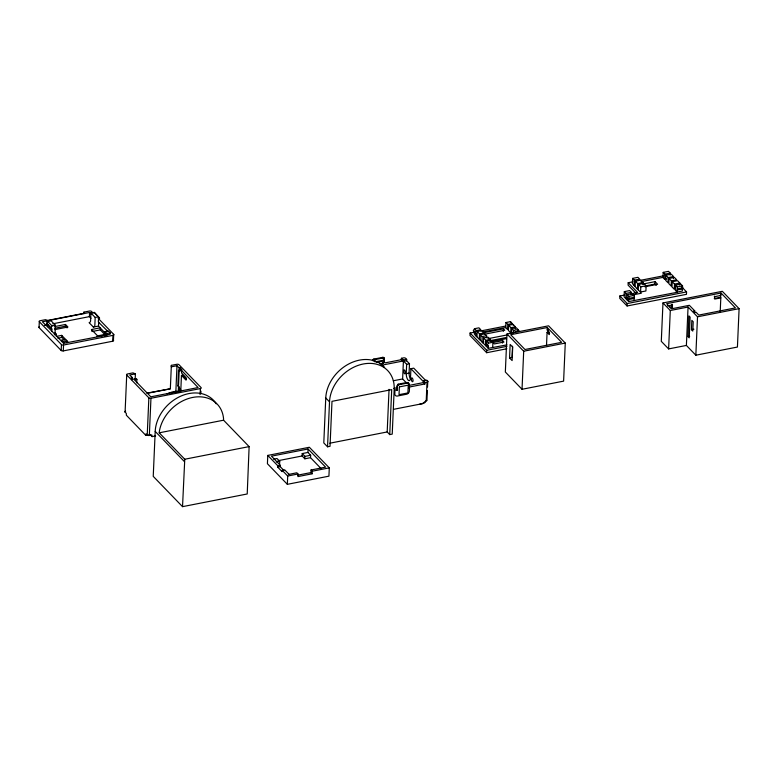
<?xml version="1.0" encoding="UTF-8"?>
<svg xmlns="http://www.w3.org/2000/svg" width="778" height="778" viewBox="0 0 778 778"><rect width="100%" height="100%" fill="white"/><g stroke="black" fill="none" stroke-linecap="round" stroke-linejoin="round"><path stroke-width="1.17" d="M83.946 312.124L83.898 313.592L83.946 312.124L89.451 311.044A1.575 0.759 2.5 0 1 91.561 311.463L93.195 313.164M200.102 394.572L200.364 388.582A1.575 0.759 2.5 0 0 201.103 387.6L178.969 364.697A1.575 0.759 2.5 0 0 176.859 364.279L171.355 365.359L171.306 366.827L176.985 365.718L179.29 368.091L179.183 370.503M98.116 318.251L113.695 334.365L113.442 340.239A1.575 0.759 2.5 0 1 112.703 341.221L63.3 350.907A1.575 0.759 2.5 0 1 61.19 350.489L39.056 327.587L39.308 321.713A1.575 0.759 2.5 0 1 40.048 320.731L45.562 319.651L47.993 320.633L46.34 320.779M106.8 334.871L110.175 334.209L110.233 332.828L108.443 330.981L105.069 331.642L106.858 333.49L106.965 335.055L63.611 343.341L47.516 326.702L47.614 324.621L46.612 323.278L47.75 321.509L51.124 320.847L55.384 325.253L55.034 333.208A1.575 1.235 -44 0 0 56.395 334.316L54.334 334.715M51.776 331.107L51.863 329.026L46.612 323.278M61.19 350.489L61.452 344.605L39.308 321.713M61.822 341.493L61.89 340.112L65.264 339.451L67.054 341.299L66.986 342.68M63.3 350.907L63.553 345.033L112.956 335.347A1.575 0.759 2.5 0 0 113.695 334.365M63.611 343.341L63.67 341.96L61.89 340.112M67.044 327.898L65.401 326.196L65.478 324.465L54.81 326.556M91.016 318.309L89.402 316.636L89.577 312.484L42.313 321.752L47.516 326.702M107.899 331.428L98.339 321.975L98.427 319.894L99.565 318.134L94.303 312.386L90.929 313.048L90.579 321.003A1.575 1.235 -44 0 1 89.1 322.666L93.36 327.061L98.514 326.06L105.448 333.392M90.929 313.048L95.188 317.443L94.838 325.399A1.575 1.235 -44 0 1 93.36 327.061M98.514 326.06L98.689 321.907M104.874 336.067L105.069 331.642M112.703 341.221L112.956 335.347M148.287 434.863L145.797 435.349L126.386 415.267L126.289 413.371L125.093 412.136L126.717 374.947A1.575 0.759 2.5 0 1 127.456 373.965L132.97 372.876L135.401 373.868L135.148 379.654M131.91 379.752L132.017 377.359L129.722 374.986L135.401 373.868M136.733 382.854L136.889 379.343L136.208 378.633L132.834 379.294L131.132 377.534L132.017 377.359M155.649 435.933L152.109 436.623L151.827 434.97L149.337 435.456A1.575 0.759 2.5 0 1 147.237 435.028L148.861 397.84L126.717 374.947M149.337 435.456L150.961 398.268L200.364 388.582M216.235 403.821A35.895 28.125 -44 0 0 180.496 396.284A35.895 28.125 -44 0 0 155.201 431.391L153.237 476.36L182.529 506.653L247.219 493.972L249.125 446.611L223.578 420.198L223.539 418.525A35.895 28.125 -44 0 0 192.662 397.441A35.895 28.125 -44 0 0 159.402 431.1L159.218 432.811L184.765 459.234L182.529 506.653M147.188 393.337L170.343 388.796L171.355 365.359M175.838 392.112L176.985 365.718M186.36 379.158L182.529 375.191L181.459 375.404L180.827 389.973L177.841 385.567L178.502 370.347L181.877 369.676L180.175 367.916L179.29 368.091M178.24 392.19L179.183 371.048L178.502 370.347M179.125 392.015L179.339 387.191M180.068 370.328L180.175 367.916M180.039 391.655L180.146 389.272M179.183 371.048L181.673 370.561L181.566 372.983L186.166 377.738L186.059 380.16L181.459 375.404M200.841 393.59L200.948 391.198M267.778 455.412L267.418 463.717L287.345 484.324L328.929 476.165L329.289 467.87L309.362 447.262L267.778 455.412L277.746 465.721L277.688 467.101L282.113 471.682L282.171 470.301L284.66 469.805L289.008 474.298M279.613 463.746L279.72 461.325L276.997 458.505L273.584 459.176M283.863 470.427L280.177 466.615L280.236 465.234L271.464 456.161L308.069 448.984L325.612 467.121L311.044 469.98L310.928 472.577L312.114 473.802L297.906 476.593L298.013 473.996L296.826 472.771L288.405 474.492M287.345 484.324L287.704 476.019L282.171 470.301M310.539 457.678L304.85 458.796L302.127 455.976L302.234 453.555L307.923 452.446L310.646 455.256L310.539 457.678L321.022 468.521M304.85 458.796L304.957 456.375L302.234 453.555M307.923 452.446L308.069 448.984M312.114 473.802L312.231 471.215L311.044 469.98M384.595 367.411A35.895 28.125 -44 0 0 349.011 363.832A35.895 28.125 -44 0 0 325.758 397.947L323.794 442.925L327.548 446.796L330.028 446.309L331.992 401.331L391.704 389.632L389.739 434.601L392.229 434.114L394.193 389.136A35.895 28.125 -44 0 0 363.229 363.997A35.895 28.125 -44 0 0 329.512 401.827L327.548 446.796M374.043 361.43L374.13 359.348A1.575 1.235 -44 0 0 372.711 360.642M379.8 363.803L383.126 363.151L383.885 360.136L382.757 357.345L373.878 359.086A1.575 1.235 -44 0 0 372.409 360.564M383.126 363.151L382.786 362.801L384.206 362.519L384.118 358.454A1.575 1.235 -44 0 0 382.757 357.345M384.206 362.519L384.118 358.454M389.739 434.601L387.191 431.955L389.049 389.35M398.482 384.536A1.575 1.235 -44 0 0 397.004 386.199L397.091 390.264L397.257 386.462A1.575 1.235 -44 0 1 398.735 384.799L407.623 383.058A1.575 1.235 -44 0 1 408.985 384.167L408.82 387.969M381.317 365.281L402.703 361.089L401.341 359.689L401.399 358.298L403.529 357.88A1.575 0.759 2.5 0 1 405.639 358.308L406.661 359.368L406.593 360.749L409.491 363.744L409.082 373.08A4.931 1.955 78.9 0 0 410.745 379.285M402.703 361.089L402.761 359.708L401.399 358.298M406.787 383.243L402.625 378.944L403.471 359.572L402.761 359.708M425.887 380.695L413.75 368.15L410.91 368.704L410.502 378.04A4.931 1.955 78.9 0 1 408.178 380.17A4.931 1.955 78.9 0 1 406.242 373.644L406.651 364.299L403.753 361.303L403.471 359.572M427.521 387.045L427.774 381.201L426.752 380.15L423.913 380.705L423.543 381.191L424.905 382.601L424.846 383.992L409.559 386.987L409.345 391.324A3.161 2.48 -44 0 1 406.797 394.193L397.169 396.08A3.161 2.48 -44 0 1 394.816 394.174L394.991 389.846A1.575 0.759 2.5 0 1 397.091 390.264M424.846 383.992L423.475 382.582L423.543 381.191M393.707 409.296L422.221 403.714L426.218 400.865L427.034 382.183A1.575 0.759 2.5 0 0 427.774 381.201M427.365 390.546L426.957 399.882A1.575 0.759 2.5 0 1 426.218 400.865M474.843 332.099L470.087 333.033L469.98 335.454L486.668 352.716L506.867 348.758M476.126 335.775L476.214 333.704L475.212 332.352L476.35 330.592L480.794 329.716L478.956 327.83L474.522 328.695L473.384 330.465L474.386 331.807L474.288 333.888L475.766 335.853L481.913 341.766L482.136 336.573L480.347 334.725L484.791 333.859L486.581 335.707L486.493 337.778M476.972 336.66L477.196 331.467L481.64 330.601L483.945 332.974L479.501 333.85L477.196 331.467M479.277 339.033L479.501 333.85M480.123 339.918L480.347 334.725M506.964 344.868L488.253 348.33L483.274 343.176L483.498 337.983L487.942 337.117L490.247 339.49L490.15 341.571M485.569 345.549L485.803 340.365L483.498 337.983M486.425 346.434L486.513 344.362L485.521 343.01L486.649 341.241L491.093 340.375L492.921 342.262L492.698 347.455M486.668 352.716L486.775 350.295L470.087 333.033M488.253 348.33L488.351 346.249L485.521 343.01M502.491 343.069L502.598 340.647L493.009 342.524L494.37 343.934L503.959 342.048L502.598 340.647M503.347 331.272L503.454 328.851L483.313 332.799M505.749 327.723L505.972 322.53L510.417 321.654L513.247 324.903L510.417 321.654M507.003 333.966L505.34 372.02L522.028 389.282L563.612 381.132L565.275 343.079L548.587 325.817L507.003 333.966L523.691 351.228L522.028 389.282M505.972 322.53L507.801 324.426L507.577 329.609L505.574 327.538L483.264 331.914M508.656 325.301L508.423 330.494L510.728 332.867L510.952 327.684L508.656 325.301L513.101 324.436L515.396 326.809L515.308 328.88M509.561 357.948L510.154 344.459L512.702 347.095L512.119 360.593L509.561 357.948L512.05 357.462L512.537 346.22M511.574 333.752L511.807 328.559L516.252 327.694L518.031 329.541L517.944 331.613M513.461 333.519L513.597 330.407L511.807 328.559M546.506 345.607L547.08 332.381L548.15 332.167L549.599 333.665M547.08 332.381L549.249 334.628L549.356 332.206L547.187 329.96L547.294 327.538L510.679 334.715L524.994 349.507L561.599 342.33L547.294 327.538M548.15 332.167L548.257 329.746L547.187 329.96M624.617 295.047L619.871 295.98L619.765 298.402L627.097 305.978L686.449 294.337L686.556 291.915L681.518 286.712M675.537 285.156L677.239 286.917L677.016 292.11L682.345 291.06L682.569 285.876L680.867 284.116L675.537 285.156L675.314 290.35L677.181 292.285L628.682 301.582L624.082 296.826L624.306 291.643L626.008 293.403L625.784 298.587L627.914 298.178M626.98 299.822L627.204 294.638L632.533 293.588L634.235 295.348L634.012 300.541M627.097 305.978L627.194 303.556L619.871 295.98M632.942 281.792L628.196 282.715L628.089 285.147L635.966 293.287M628.682 301.582L628.906 296.399L627.204 294.638M631.25 294.434L631.337 292.353L629.635 290.593L624.306 291.643M634.099 285.332L634.333 280.148L632.631 278.378L632.397 283.571L637.921 289.717L640.576 292.022L640.8 286.839L638.505 284.456L643.834 283.416L646.129 285.789L645.905 290.982L640.216 292.09L641.325 293.238L632.533 294.959M635.12 286.392L635.354 281.198L640.683 280.158L642.978 282.531L642.891 284.612M637.425 288.764L637.649 283.581L635.354 281.198M638.271 289.649L638.505 284.456M656.233 285.39L654.95 284.067L655.057 281.646L643.503 283.912M662.963 277.581L663.196 272.388L668.526 271.347L670.228 273.107L670.14 275.179M662.973 302.943L661.29 341.338L668.613 348.914L686.39 345.432L695.843 355.206L737.427 347.046L739.1 308.652L722.324 291.303L662.973 302.943L670.296 310.51L668.613 348.914M666.804 278.923L664.665 279.341L664.898 274.148L663.196 272.388M665.919 275.208L665.686 280.401L667.991 282.774L668.214 277.581L665.919 275.208L671.249 274.157L673.544 276.54L673.456 278.612M669.07 278.466L668.837 283.659L671.142 286.032L671.365 280.839L669.07 278.466L674.4 277.415L676.695 279.798L671.365 280.839M672.221 281.724L671.988 286.917L674.293 289.29L674.516 284.096L672.221 281.724L677.55 280.683L679.846 283.056L679.758 285.127M672.484 307.349L672.075 304.392L672.484 307.349L670.471 307.738M686.39 345.432L688.063 307.028L670.296 310.51M688.015 336.631L688.929 315.878L690.115 317.103L689.211 337.866L688.015 336.631L689.678 336.3M691.438 329.678L691.846 320.341L693.208 321.752L692.799 331.088L691.438 329.678L693.927 329.191M694.628 313.106L694.725 310.86L689.357 305.307L671.589 308.798L666.649 303.683L721.031 293.024L735.424 307.903L698.809 315.08L696.086 312.27L695.017 312.474L693.655 311.064L694.725 310.86M695.843 355.206L697.516 316.802L688.063 307.028M714.369 296.107L714.778 299.053L720.817 297.867L720.204 311.832M720.817 297.867L720.409 294.92M721.031 293.024L720.924 295.446L714.885 296.632M145.797 435.349L146.04 433.793L147.237 435.028M50.871 327.684L52 325.914L55.384 325.253M487.349 344.907L488.487 343.137L492.921 342.262M397.48 385.12L398.142 384.186L407.03 382.445L407.623 383.058M406.359 383.379L407.03 382.445M96.939 336.641L97.59 335.872L105.137 334.394M56.308 336.427L61.695 335.367L62.045 337.535L64.516 340.093M100.615 329.843L91.998 331.535L91.464 329.532L100.08 327.839L100.43 330.008L105.37 335.124M46.67 320.633L83.888 313.33M44.492 325.437L48.041 324.747M52.768 323.813L89.402 316.636M95.188 317.443L98.563 316.782M54.742 328.287L65.401 326.196M54.917 329.58L67.949 327.023L65.478 324.465M57.922 338.216L62.23 337.37M63.67 341.96L67.054 341.299M106.858 333.49L110.233 332.828M101.247 335.795L103.396 335.376M632.631 278.378L637.96 277.338L639.662 279.098L634.333 280.148M664.898 274.148L670.228 273.107M640.07 280.391L663.838 275.733M136.889 379.343L134.399 379.829L150.835 396.819L198.108 387.551L181.673 370.561M641.004 281.675L662.798 277.406L664.665 279.341M637.649 283.581L642.978 282.531M668.214 277.581L673.544 276.54M640.8 286.839L654.95 284.067M644.904 286.781L657.614 284.281L655.057 281.646M626.008 293.403L631.337 292.353M674.516 284.096L679.846 283.056M630.54 293.889L637.649 292.499L628.196 282.715M628.906 296.399L634.235 295.348M677.239 286.917L682.569 285.876M629.178 298.305L634.508 297.264M677.512 288.832L682.841 287.782M147.081 393.094L170.343 388.796M628.77 299.511L634.099 298.46M677.103 290.029L682.432 288.988M507.801 324.426L512.245 323.551M480.775 330.942L505.729 326.05M627.194 303.556L686.556 291.915M510.952 327.684L515.396 326.809M484.675 334.209L504.815 330.261L503.454 328.851M482.136 336.573L486.581 335.707M513.597 330.407L518.031 329.541M514.958 331.817L519.403 330.951M373.878 359.086L374.471 359.699L383.36 357.958M487.855 338.712L507.635 334.841M383.885 360.136L374.996 361.877L374.471 359.699M485.803 340.365L490.247 339.49M376.552 362.383L383.223 361.07M483.984 341.989L482.068 342.369L483.274 343.176M490.082 340.676L506.361 337.487M667.553 305.91L672.591 304.927M491.239 341.61L506.507 338.625M401.341 359.689L386.053 362.684A1.575 0.759 2.5 0 1 383.953 362.256M669.955 307.213L671.968 306.814M714.262 298.528L720.311 297.342M403.811 359.922L406.661 359.368M403.753 361.303L406.593 360.749M406.651 364.299L409.491 363.744M486.775 350.295L506.974 346.336M406.242 373.644L409.082 373.08M697.516 316.802L739.1 308.652M523.691 351.228L565.275 343.079M393.318 380.773L402.625 378.944M159.218 432.811L223.578 420.198M393.785 388.397L397.344 387.707M409.228 385.373L423.475 382.582M424.905 382.601L427.034 382.183M184.765 459.234L249.125 446.611M329.823 443.207L387.191 431.955M278.038 460.702L302.127 455.976M276.307 461.996L279.72 461.325M304.957 456.375L310.646 455.256M277.746 465.721L280.236 465.234M277.688 467.101L280.177 466.615M287.704 476.019L298.013 473.996M312.231 471.215L329.289 467.87M297.896 475.125L310.928 472.577M474.522 328.695L476.35 330.592M486.649 341.241L488.487 343.137M473.384 330.465L475.212 332.352M474.386 331.807L476.214 333.704M486.513 344.362L488.351 346.249M410.91 368.704L423.854 382.086M408.985 384.167L408.732 383.894A1.575 1.235 -44 0 0 407.371 382.795M398.142 384.186L398.735 384.799M325.758 397.947L329.512 401.827M177.841 385.567L180.827 389.973M99.565 318.134L94.303 312.386M89.577 312.484L91.201 314.156M91.464 329.532L97.59 335.872M155.201 431.391L184.493 461.685M61.695 335.367L67.822 341.707M47.75 321.509L52 325.914M47.614 324.621L51.863 329.026M54.975 332.848L56.395 334.316M149.891 434.338L152.109 436.623M39.056 327.587A1.575 0.759 2.5 0 1 39.299 326.77M63.553 345.033A1.575 0.759 2.5 0 1 61.452 344.605M425.566 401.117A5.913 2.83 2.5 0 1 419.984 403.908M383.019 357.608A1.575 1.235 -44 0 1 384.381 358.716M408.839 387.298A1.575 0.759 2.5 0 1 409.559 386.987M125.093 412.136A1.575 0.759 2.5 0 1 125.657 411.192M150.961 398.268A1.575 0.759 2.5 0 1 148.861 397.84M171.841 392.987A20.705 16.231 -44 0 1 176.713 392.034M167.173 393.999A20.705 16.231 -44 0 1 180.681 391.635M399.357 386.929L399.026 394.67L407.905 392.929L408.246 385.149L399.367 386.89M411.348 378.925A1.974 0.778 78.9 0 0 412.564 381.745A1.974 0.778 78.9 0 0 412.69 378.75A1.974 0.778 78.9 0 0 411.348 378.925M403.685 370.999A1.974 0.778 78.9 0 0 404.9 373.819A1.974 0.778 78.9 0 0 405.027 370.824A1.974 0.778 78.9 0 0 403.685 370.999"/></g></svg>
